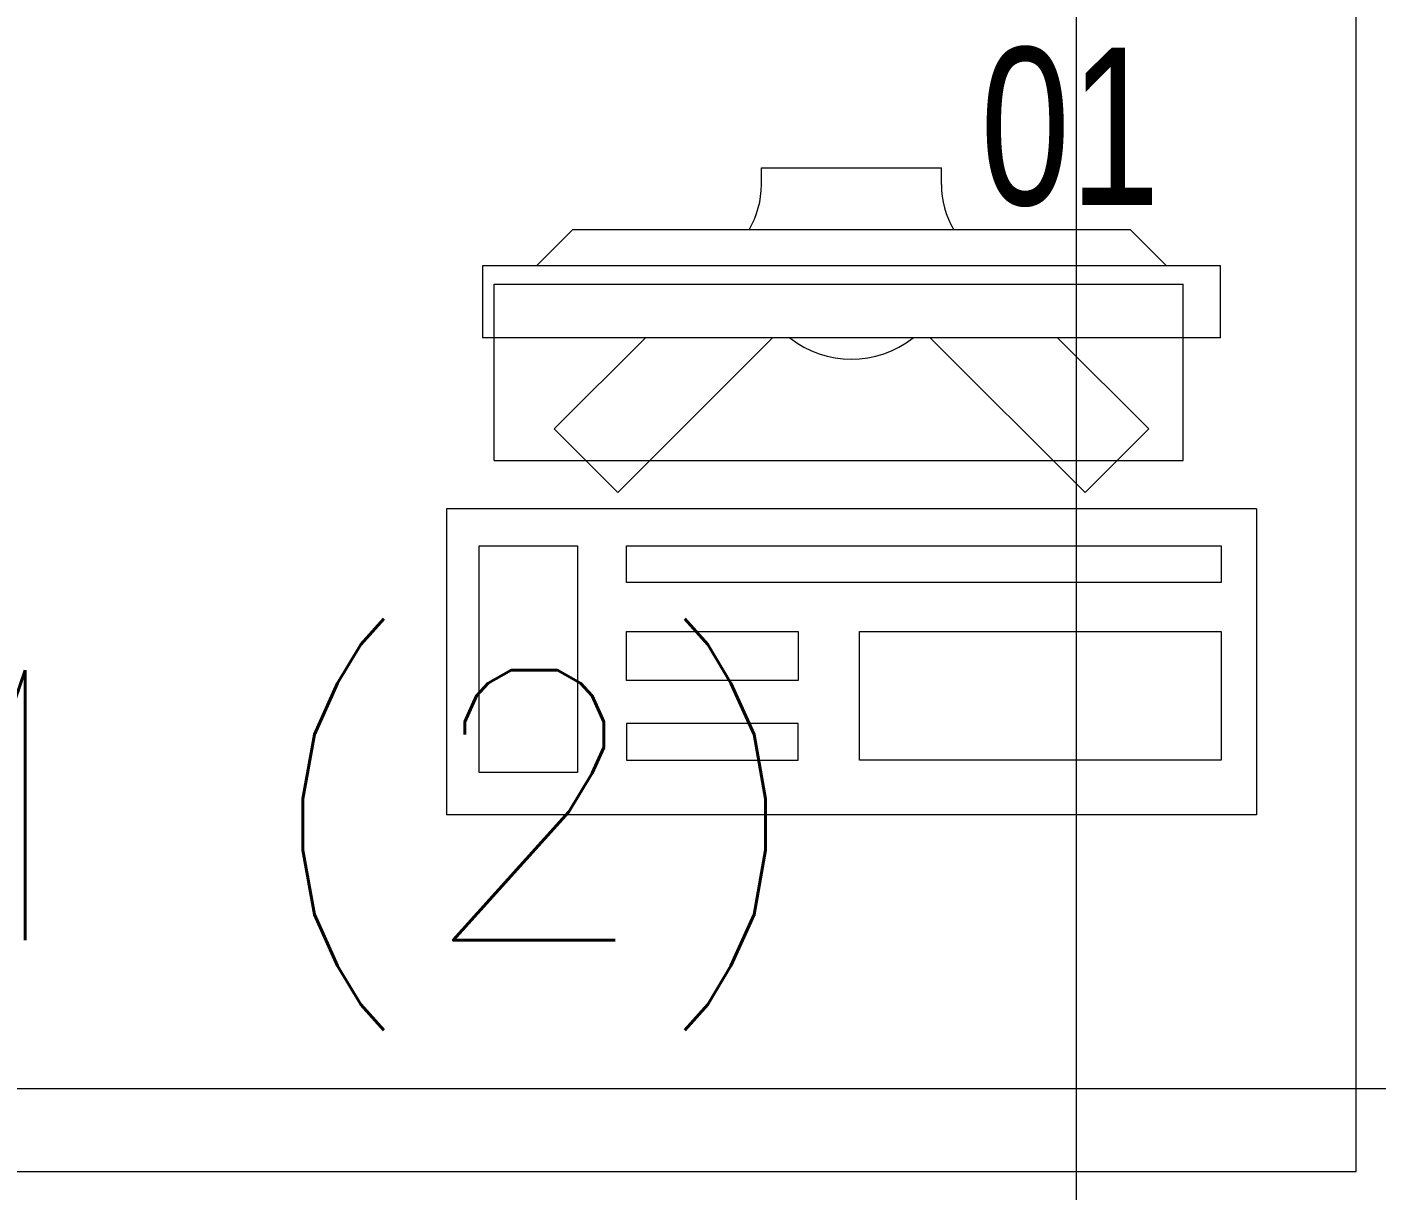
# Model space of a CAD drawing. Header units: inches. Extents: x -246178 to 57169, y -29325 to 19878.
# Drawn here: x 16817 to 17566, y -9656 to -9010 of the extents above; entities that cross this region are included whole.
import ezdxf

# ---------------------------------------------------------------- set-up
doc = ezdxf.new("R2010")
doc.units = ezdxf.units.IN
doc.header["$LTSCALE"] = 25
doc.header["$MEASUREMENT"] = 0
doc.linetypes.add('DASHDOT', pattern=[25.4, 12.7, -6.35, 0, -6.35])
doc.layers.get('0').update_dxf_attribs({"color": 8})
for name, color, linetype, lineweight in [('00-Ground Floor$0$72_EGR_BASE_TEXT', 252, 'Continuous', 5), ('00-Ground Floor$0$72_EGR_EQP_TAG', 142, 'Continuous', 5), ('00-Ground Floor$0$Frame', 252, 'Continuous', 9), ('00-Ground Floor$0$LOADING', 253, 'Continuous', 5), ('E-LITE-CLNG-CNDT', 6, 'DASHDOT', 35)]:
    doc.layers.add(name, color=color, linetype=linetype, lineweight=lineweight)
doc.styles.add('00-Ground Floor$0$SIMPLEX', font='SIMPLEX.shx', dxfattribs={"height": 150})
doc.styles.add('00-Ground Floor$0$X3G_ENTITY_257CFD', font='swisscl.ttf', dxfattribs={"height": 200})

# ---------------------------------------------------------------- blocks, each defined once
blk = doc.blocks.new('00-Ground Floor$0$ITCWLS1-P')
at = {"layer": '00-Ground Floor$0$LOADING'}
for p, q in [((-0.17, 0.45), (-0.17, 0)), ((-0.17, 0.45), (0, 0.45)), ((0, 0.45), (0, 0)), ((-0.26509, 0.43, 0), (-0.30509, 0.43, 0)), ((-0.30509, 0.43, 0), (-0.30509, 0.02, 0)), ((-0.26509, 0.43, 0), (-0.26509, 0.02, 0)), ((-0.14957, 0.43047), (-0.12914, 0.43047)), ((-0.12914, 0.43047), (-0.12914, 0.40893)), ((-0.197, 0.40939), (-0.295, 0.40939)), ((-0.295, 0.02639), (-0.295, 0.40939)), ((-0.197, 0.02639), (-0.197, 0.40939)), ((-0.32509, 0.38, 0), (-0.30509, 0.4, 0)), ((-0.32509, 0.38, 0), (-0.32509, 0.07, 0)), ((-0.35032, 0.275), (-0.35961, 0.275)), ((-0.35961, 0.175), (-0.35961, 0.275)), ((-0.35032, 0.175), (-0.35961, 0.175)), ((-0.32509, 0.07, 0), (-0.30509, 0.05, 0)), ((-0.197, 0.02639), (-0.295, 0.02639)), ((-0.30509, 0.02, 0), (-0.26509, 0.02, 0)), ((-0.17, 0), (0, 0))]:
    blk.add_line(p, q, dxfattribs=at)
at = {"layer": '00-Ground Floor$0$LOADING', "extrusion": (2.48281e-10, 3.18408e-10, -1)}
for p, q in [((-0.26509, 0.33952), (-0.21443, 0.39019)), ((-0.17907, 0.35483), (-0.21443, 0.39019)), ((-0.26509, 0.26881), (-0.17907, 0.35483))]:
    blk.add_line(p, q, dxfattribs=at)
at = {"layer": '00-Ground Floor$0$LOADING', "extrusion": (2.48281e-10, -3.18408e-10, -1)}
for p, q in [((-0.26509, 0.18119), (-0.17907, 0.09517)), ((-0.26509, 0.11048), (-0.21443, 0.05981)), ((-0.17907, 0.09517), (-0.21443, 0.05981))]:
    blk.add_line(p, q, dxfattribs=at)
at = {"layer": '00-Ground Floor$0$LOADING'}
for points in [[(-0.12914, 0.40893), (-0.12914, 0.09996), (-0.14957, 0.09996), (-0.14957, 0.43047)], [(-0.14957, 0.09997), (-0.14957, 0.09997), (-0.14957, 0.09997), (-0.14957, 0.09997), (-0.14957, 0.09997), (-0.14957, 0.09997), (-0.14957, 0.09997), (-0.14957, 0.09997), (-0.14957, 0.09997)], [(-0.14957, 0.09997), (-0.14957, 0.09997), (-0.14957, 0.09997), (-0.14957, 0.09997), (-0.14957, 0.09997), (-0.14957, 0.09997), (-0.14957, 0.09997), (-0.14957, 0.09997), (-0.14957, 0.09997), (-0.14957, 0.09997), (-0.14957, 0.09997), (-0.14957, 0.09997), (-0.14957, 0.09997), (-0.14957, 0.09997), (-0.14957, 0.09997), (-0.14957, 0.09997), (-0.14957, 0.09997), (-0.14957, 0.09997)], [(-0.14957, 0.09996), (-0.14957, 0.09996), (-0.14957, 0.09996), (-0.14957, 0.09996), (-0.14957, 0.09996), (-0.14957, 0.09996), (-0.14957, 0.09996), (-0.14957, 0.09996), (-0.14957, 0.09996), (-0.14957, 0.09996)], [(-0.14957, 0.09996), (-0.14957, 0.09996), (-0.14957, 0.09996), (-0.14957, 0.09996), (-0.14957, 0.09996), (-0.14957, 0.09996), (-0.14957, 0.09996)], [(-0.14957, 0.09997), (-0.14957, 0.09997), (-0.14957, 0.09997), (-0.14957, 0.09997), (-0.14957, 0.09997), (-0.14957, 0.09997), (-0.14957, 0.09997), (-0.14957, 0.09997), (-0.14957, 0.09997), (-0.14957, 0.09997)], [(-0.14957, 0.09997), (-0.14957, 0.09997), (-0.14957, 0.09997), (-0.14957, 0.09997), (-0.14957, 0.09997), (-0.14957, 0.09997), (-0.14957, 0.09997), (-0.14957, 0.09997), (-0.14957, 0.09997), (-0.14957, 0.09997), (-0.14957, 0.09997), (-0.14957, 0.09997), (-0.14957, 0.09997), (-0.14957, 0.09997), (-0.14957, 0.09997)], [(-0.14957, 0.09997), (-0.14957, 0.09997), (-0.14957, 0.09997), (-0.14957, 0.09997), (-0.14957, 0.09997), (-0.14957, 0.09997), (-0.14957, 0.09997), (-0.14957, 0.09997), (-0.14957, 0.09997), (-0.14957, 0.09997)], [(-0.14957, 0.09997), (-0.14957, 0.09997), (-0.14957, 0.09997), (-0.14957, 0.09997), (-0.14957, 0.09997), (-0.14957, 0.09997), (-0.14957, 0.09997), (-0.14957, 0.09997), (-0.14957, 0.09997), (-0.14957, 0.09997)], [(-0.14957, 0.09996), (-0.14957, 0.09996), (-0.14957, 0.09996), (-0.14957, 0.09996), (-0.14957, 0.09996), (-0.14957, 0.09996), (-0.14957, 0.09996), (-0.14957, 0.09996), (-0.14957, 0.09996), (-0.14957, 0.09996), (-0.14957, 0.09996), (-0.14957, 0.09996), (-0.14957, 0.09996), (-0.14957, 0.09996), (-0.14957, 0.09996), (-0.14957, 0.09996), (-0.14957, 0.09996), (-0.14957, 0.09996), (-0.14957, 0.09997), (-0.14957, 0.09997), (-0.14957, 0.09997), (-0.14957, 0.09997), (-0.14957, 0.09997), (-0.14957, 0.09997), (-0.14957, 0.09997), (-0.14957, 0.09997), (-0.14957, 0.09997), (-0.14957, 0.09997), (-0.14957, 0.09997), (-0.14957, 0.09997), (-0.14957, 0.09997), (-0.14957, 0.09997), (-0.14956, 0.09997), (-0.14956, 0.09997), (-0.14956, 0.09997), (-0.14956, 0.09996), (-0.14956, 0.09996), (-0.14956, 0.09996), (-0.14956, 0.09996), (-0.14956, 0.09996), (-0.14956, 0.09996), (-0.14956, 0.09996), (-0.14956, 0.09996), (-0.14956, 0.09996), (-0.14956, 0.09996), (-0.14956, 0.09996), (-0.14956, 0.09996), (-0.14956, 0.09996), (-0.14957, 0.09996), (-0.14957, 0.09996), (-0.14957, 0.09996), (-0.14957, 0.09996), (-0.14957, 0.09996), (-0.14957, 0.09996)], [(-0.14957, 0.09996), (-0.14957, 0.09996), (-0.14957, 0.09996), (-0.14957, 0.09996), (-0.14957, 0.09996), (-0.14957, 0.09996), (-0.14957, 0.09996), (-0.14957, 0.09996), (-0.14957, 0.09996), (-0.14957, 0.09996), (-0.14957, 0.09997), (-0.14957, 0.09997), (-0.14957, 0.09997), (-0.14957, 0.09996), (-0.14957, 0.09996), (-0.14957, 0.09996), (-0.14957, 0.09996), (-0.14957, 0.09996), (-0.14957, 0.09996), (-0.14957, 0.09997), (-0.14957, 0.09997), (-0.14957, 0.09997), (-0.14957, 0.09997), (-0.14957, 0.09997), (-0.14957, 0.09997), (-0.14957, 0.09997), (-0.14957, 0.09997), (-0.14957, 0.09997), (-0.14957, 0.09997), (-0.14957, 0.09997), (-0.14957, 0.09997), (-0.14957, 0.09997), (-0.14957, 0.09997), (-0.14957, 0.09997), (-0.14957, 0.09997), (-0.14957, 0.09997), (-0.14957, 0.09997), (-0.14957, 0.09997), (-0.14957, 0.09997), (-0.14957, 0.09997), (-0.14957, 0.09997), (-0.14957, 0.09997), (-0.14957, 0.09997), (-0.14957, 0.09997), (-0.14957, 0.09997), (-0.14957, 0.09997), (-0.14957, 0.09997), (-0.14957, 0.09997), (-0.14957, 0.09997), (-0.14957, 0.09997), (-0.14957, 0.09997), (-0.14957, 0.09997), (-0.14957, 0.09997), (-0.14957, 0.09997), (-0.14957, 0.09997), (-0.14957, 0.09997), (-0.14957, 0.09997), (-0.14957, 0.09997), (-0.14957, 0.09997), (-0.14957, 0.09997), (-0.14957, 0.09997), (-0.14957, 0.09997), (-0.14957, 0.09997), (-0.14957, 0.09997), (-0.14957, 0.09997), (-0.14957, 0.09997), (-0.14957, 0.09997), (-0.14957, 0.09997), (-0.14957, 0.09997), (-0.14957, 0.09997), (-0.14957, 0.09997), (-0.14957, 0.09997), (-0.14957, 0.09997), (-0.14957, 0.09997), (-0.14957, 0.09997), (-0.14957, 0.09997), (-0.14957, 0.09997), (-0.14957, 0.09997), (-0.14957, 0.09997), (-0.14957, 0.09997), (-0.14956, 0.09997), (-0.14957, 0.09997), (-0.14957, 0.09997), (-0.14957, 0.09997), (-0.14957, 0.09997), (-0.14956, 0.09997), (-0.14957, 0.09997), (-0.14957, 0.09997), (-0.14957, 0.09997), (-0.14957, 0.09997), (-0.14957, 0.09997), (-0.14957, 0.09997), (-0.14957, 0.09997), (-0.14957, 0.09997), (-0.14957, 0.09997), (-0.14957, 0.09997), (-0.14956, 0.09997), (-0.14957, 0.09996), (-0.14957, 0.09996), (-0.14957, 0.09996), (-0.14956, 0.09996), (-0.14957, 0.09996), (-0.14957, 0.09996), (-0.14957, 0.09996), (-0.14957, 0.09996), (-0.14957, 0.09996), (-0.14957, 0.09996), (-0.14957, 0.09996), (-0.14957, 0.09996), (-0.14957, 0.09996), (-0.14957, 0.09996)], [(-0.14957, 0.09996), (-0.14957, 0.09996), (-0.14957, 0.09996), (-0.14957, 0.09996), (-0.14957, 0.09996), (-0.14957, 0.09996), (-0.14957, 0.09996), (-0.14957, 0.09996)], [(-0.14957, 0.09996), (-0.14957, 0.09996), (-0.14957, 0.09996), (-0.14957, 0.09996), (-0.14957, 0.09996), (-0.14957, 0.09996), (-0.14957, 0.09996), (-0.14957, 0.09996), (-0.14957, 0.09996), (-0.14957, 0.09996), (-0.14957, 0.09996), (-0.14957, 0.09996), (-0.14957, 0.09996), (-0.14957, 0.09996), (-0.14957, 0.09996), (-0.14957, 0.09996), (-0.14957, 0.09996), (-0.14957, 0.09996), (-0.14957, 0.09996), (-0.14957, 0.09996), (-0.14957, 0.09996), (-0.14957, 0.09996), (-0.14957, 0.09996), (-0.14957, 0.09996), (-0.14957, 0.09996), (-0.14957, 0.09996), (-0.14957, 0.09996), (-0.14957, 0.09996), (-0.14957, 0.09996), (-0.14957, 0.09996), (-0.14957, 0.09996), (-0.14957, 0.09996), (-0.14957, 0.09996), (-0.14957, 0.09996), (-0.14957, 0.09996), (-0.14957, 0.09996), (-0.14957, 0.09996), (-0.14957, 0.09996), (-0.14957, 0.09996), (-0.14957, 0.09996), (-0.14957, 0.09996), (-0.14957, 0.09996), (-0.14957, 0.09996), (-0.14957, 0.09996), (-0.14957, 0.09996), (-0.14957, 0.09996), (-0.14957, 0.09996), (-0.14957, 0.09996), (-0.14956, 0.09996), (-0.14956, 0.09996), (-0.14956, 0.09996), (-0.14956, 0.09996), (-0.14957, 0.09996), (-0.14957, 0.09996), (-0.14957, 0.09996), (-0.14957, 0.09996), (-0.14957, 0.09996), (-0.14957, 0.09996), (-0.14956, 0.09996), (-0.14957, 0.09996), (-0.14957, 0.09996), (-0.14957, 0.09996), (-0.14957, 0.09996), (-0.14957, 0.09996), (-0.14957, 0.09996), (-0.14957, 0.09996), (-0.14957, 0.09996), (-0.14957, 0.09996), (-0.14957, 0.09996), (-0.14956, 0.09996), (-0.14956, 0.09996), (-0.14957, 0.09996), (-0.14957, 0.09996), (-0.14957, 0.09996), (-0.14957, 0.09996), (-0.14957, 0.09996), (-0.14957, 0.09996), (-0.14957, 0.09996), (-0.14957, 0.09996), (-0.14957, 0.09996), (-0.14957, 0.09996), (-0.14957, 0.09996), (-0.14957, 0.09996), (-0.14957, 0.09996), (-0.14957, 0.09996), (-0.14957, 0.09996), (-0.14957, 0.09996), (-0.14957, 0.09996), (-0.14957, 0.09996)], [(-0.14957, 0.09996), (-0.14957, 0.09996), (-0.14957, 0.09996), (-0.14957, 0.09996), (-0.14957, 0.09996), (-0.14957, 0.09996), (-0.14957, 0.09996), (-0.14957, 0.09996), (-0.14957, 0.09996), (-0.14957, 0.09996), (-0.14957, 0.09996), (-0.14957, 0.09996)], [(-0.14957, 0.09996), (-0.14957, 0.09996), (-0.14956, 0.09996), (-0.14956, 0.09996), (-0.14956, 0.09996), (-0.14956, 0.09996), (-0.14957, 0.09996)], [(-0.14957, 0.09996), (-0.14957, 0.09996), (-0.14957, 0.09996), (-0.14957, 0.09996), (-0.14957, 0.09996), (-0.14957, 0.09996), (-0.14957, 0.09996), (-0.14957, 0.09996), (-0.14957, 0.09996), (-0.14956, 0.09996), (-0.14956, 0.09996), (-0.14956, 0.09996), (-0.14956, 0.09996), (-0.14956, 0.09996), (-0.14956, 0.09996), (-0.14956, 0.09996), (-0.14957, 0.09996)]]:
    blk.add_lwpolyline(points, dxfattribs=at)
for points in [[(-0.1019, 0.43047), (-0.03039, 0.43047), (-0.03039, 0.22944), (-0.1019, 0.22944)], [(-0.1019, 0.19536), (-0.07466, 0.19536), (-0.07466, 0.09996), (-0.1019, 0.09996)], [(-0.03039, 0.19536), (-0.05082, 0.19536), (-0.05082, 0.09996), (-0.03039, 0.09996)], [(-0.14956, 0.09996), (-0.14956, 0.09996), (-0.14956, 0.09996), (-0.14956, 0.09996), (-0.14956, 0.09996), (-0.14956, 0.09996), (-0.14956, 0.09996), (-0.14956, 0.09996), (-0.14957, 0.09996), (-0.14957, 0.09996), (-0.14957, 0.09996), (-0.14957, 0.09996), (-0.14957, 0.09996), (-0.14957, 0.09996), (-0.14957, 0.09996), (-0.14957, 0.09996), (-0.14957, 0.09996), (-0.14957, 0.09996), (-0.14957, 0.09996), (-0.14957, 0.09996), (-0.14957, 0.09996), (-0.14957, 0.09996), (-0.14957, 0.09996), (-0.14957, 0.09996), (-0.14957, 0.09996), (-0.14957, 0.09996), (-0.14957, 0.09996), (-0.14957, 0.09996), (-0.14957, 0.09996), (-0.14957, 0.09996), (-0.14957, 0.09996), (-0.14957, 0.09996), (-0.14957, 0.09996), (-0.14957, 0.09996), (-0.14957, 0.09996), (-0.14957, 0.09996), (-0.14957, 0.09996), (-0.14957, 0.09996), (-0.14957, 0.09996), (-0.14957, 0.09996), (-0.14957, 0.09996), (-0.14957, 0.09996), (-0.14957, 0.09996), (-0.14957, 0.09996), (-0.14957, 0.09996), (-0.14957, 0.09996), (-0.14957, 0.09996), (-0.14957, 0.09996), (-0.14957, 0.09996), (-0.14957, 0.09996), (-0.14957, 0.09996), (-0.14957, 0.09996), (-0.14957, 0.09996), (-0.14957, 0.09996), (-0.14957, 0.09996), (-0.14957, 0.09996), (-0.14957, 0.09996), (-0.14956, 0.09996), (-0.14956, 0.09996), (-0.14956, 0.09996), (-0.14956, 0.09996), (-0.14956, 0.09996), (-0.14956, 0.09996), (-0.14956, 0.09996), (-0.14956, 0.09996), (-0.14956, 0.09996), (-0.14956, 0.09996), (-0.14956, 0.09996), (-0.14956, 0.09996), (-0.14956, 0.09996), (-0.14956, 0.09996), (-0.14956, 0.09996), (-0.14956, 0.09996), (-0.14956, 0.09996), (-0.14956, 0.09996), (-0.14956, 0.09996), (-0.14956, 0.09996), (-0.14956, 0.09996), (-0.14956, 0.09996), (-0.14956, 0.09996), (-0.14956, 0.09996), (-0.14956, 0.09996), (-0.14956, 0.09996), (-0.14956, 0.09996), (-0.14956, 0.09996), (-0.14956, 0.09996), (-0.14956, 0.09996), (-0.14956, 0.09996), (-0.14956, 0.09996), (-0.14957, 0.09996), (-0.14957, 0.09996), (-0.14957, 0.09996), (-0.14957, 0.09996), (-0.14957, 0.09996), (-0.14957, 0.09996), (-0.14957, 0.09996), (-0.14957, 0.09996), (-0.14957, 0.09996), (-0.14957, 0.09996), (-0.14957, 0.09996), (-0.14957, 0.09996), (-0.14957, 0.09996), (-0.14957, 0.09996), (-0.14957, 0.09996), (-0.14957, 0.09996), (-0.14957, 0.09996), (-0.14957, 0.09996), (-0.14957, 0.09996), (-0.14957, 0.09996), (-0.14957, 0.09996), (-0.14957, 0.09996), (-0.14957, 0.09996), (-0.14957, 0.09996), (-0.14957, 0.09996), (-0.14957, 0.09996), (-0.14957, 0.09996), (-0.14957, 0.09996), (-0.14957, 0.09996), (-0.14957, 0.09996), (-0.14957, 0.09996), (-0.14957, 0.09996), (-0.14957, 0.09996), (-0.14957, 0.09996), (-0.14957, 0.09996), (-0.14957, 0.09996), (-0.14957, 0.09996), (-0.14957, 0.09996), (-0.14957, 0.09996), (-0.14957, 0.09996), (-0.14957, 0.09996), (-0.14957, 0.09996), (-0.14957, 0.09996), (-0.14957, 0.09996), (-0.14957, 0.09996), (-0.14957, 0.09996), (-0.14957, 0.09996), (-0.14957, 0.09996), (-0.14957, 0.09996), (-0.14957, 0.09996), (-0.14957, 0.09996), (-0.14957, 0.09996), (-0.14957, 0.09996), (-0.14957, 0.09996), (-0.14957, 0.09996), (-0.14957, 0.09996), (-0.14957, 0.09996), (-0.14957, 0.09996), (-0.14957, 0.09996), (-0.14957, 0.09996), (-0.14957, 0.09996), (-0.14957, 0.09996), (-0.14957, 0.09996), (-0.14957, 0.09996), (-0.14957, 0.09996), (-0.14956, 0.09996), (-0.14956, 0.09996), (-0.14956, 0.09996), (-0.14956, 0.09996), (-0.14956, 0.09996), (-0.14956, 0.09996), (-0.14956, 0.09996), (-0.14956, 0.09996), (-0.14956, 0.09996), (-0.14956, 0.09996), (-0.14956, 0.09996), (-0.14956, 0.09996), (-0.14956, 0.09996), (-0.14956, 0.09996), (-0.14956, 0.09996), (-0.14956, 0.09996), (-0.14956, 0.09996), (-0.14956, 0.09996), (-0.14956, 0.09996), (-0.14956, 0.09996), (-0.14956, 0.09996), (-0.14956, 0.09996), (-0.14956, 0.09996), (-0.14956, 0.09996), (-0.14956, 0.09996), (-0.14956, 0.09996), (-0.14956, 0.09996), (-0.14956, 0.09996), (-0.14956, 0.09996), (-0.14956, 0.09996), (-0.14956, 0.09996), (-0.14956, 0.09996), (-0.14956, 0.09996), (-0.14956, 0.09996), (-0.14956, 0.09996), (-0.14956, 0.09996), (-0.14956, 0.09996), (-0.14956, 0.09996), (-0.14956, 0.09996), (-0.14956, 0.09996), (-0.14956, 0.09996), (-0.14956, 0.09996), (-0.14956, 0.09996), (-0.14956, 0.09996), (-0.14956, 0.09996), (-0.14956, 0.09996), (-0.14956, 0.09996), (-0.14957, 0.09996), (-0.14957, 0.09996), (-0.14957, 0.09996), (-0.14957, 0.09996), (-0.14957, 0.09996), (-0.14957, 0.09996), (-0.14957, 0.09996), (-0.14957, 0.09996), (-0.14957, 0.09996), (-0.14957, 0.09996), (-0.14957, 0.09996), (-0.14957, 0.09996), (-0.14957, 0.09996), (-0.14957, 0.09996), (-0.14957, 0.09996), (-0.14957, 0.09996), (-0.14957, 0.09996), (-0.14957, 0.09996), (-0.14957, 0.09996), (-0.14957, 0.09996), (-0.14957, 0.09996), (-0.14957, 0.09996), (-0.14957, 0.09996), (-0.14957, 0.09996), (-0.14957, 0.09996), (-0.14957, 0.09996), (-0.14957, 0.09996), (-0.14957, 0.09996), (-0.14957, 0.09996), (-0.14957, 0.09996), (-0.14957, 0.09996), (-0.14957, 0.09996), (-0.14957, 0.09996), (-0.14957, 0.09996), (-0.14956, 0.09996), (-0.14956, 0.09996), (-0.14956, 0.09996), (-0.14956, 0.09996), (-0.14956, 0.09996), (-0.14956, 0.09996), (-0.14956, 0.09996), (-0.14956, 0.09996), (-0.14956, 0.09996), (-0.14956, 0.09996), (-0.14956, 0.09996), (-0.14956, 0.09996), (-0.14956, 0.09996), (-0.14956, 0.09996), (-0.14956, 0.09996), (-0.14956, 0.09996), (-0.14956, 0.09996), (-0.14956, 0.09996), (-0.14956, 0.09996), (-0.14956, 0.09996), (-0.14956, 0.09996), (-0.14956, 0.09996), (-0.14956, 0.09996), (-0.14956, 0.09996), (-0.14956, 0.09996), (-0.14956, 0.09996), (-0.14956, 0.09996), (-0.14956, 0.09996), (-0.14956, 0.09996), (-0.14956, 0.09996), (-0.14956, 0.09996), (-0.14956, 0.09996), (-0.14956, 0.09996), (-0.14956, 0.09996), (-0.14956, 0.09996), (-0.14956, 0.09996), (-0.14956, 0.09996), (-0.14956, 0.09996), (-0.14956, 0.09996), (-0.14956, 0.09996), (-0.14956, 0.09996), (-0.14956, 0.09996)], [(-0.14957, 0.09996), (-0.14957, 0.09996), (-0.14957, 0.09996), (-0.14957, 0.09996), (-0.14957, 0.09996), (-0.14957, 0.09996), (-0.14957, 0.09996), (-0.14957, 0.09996), (-0.14957, 0.09996), (-0.14957, 0.09996), (-0.14957, 0.09996), (-0.14957, 0.09996), (-0.14957, 0.09996), (-0.14957, 0.09996), (-0.14957, 0.09996), (-0.14957, 0.09996), (-0.14957, 0.09996), (-0.14957, 0.09996), (-0.14957, 0.09996), (-0.14957, 0.09996), (-0.14957, 0.09996), (-0.14957, 0.09996), (-0.14957, 0.09996), (-0.14957, 0.09996), (-0.14957, 0.09996), (-0.14957, 0.09996), (-0.14957, 0.09996), (-0.14957, 0.09996), (-0.14957, 0.09996), (-0.14957, 0.09996), (-0.14957, 0.09996), (-0.14957, 0.09996), (-0.14957, 0.09996), (-0.14957, 0.09996), (-0.14957, 0.09996), (-0.14957, 0.09996), (-0.14957, 0.09996), (-0.14957, 0.09996), (-0.14957, 0.09996), (-0.14957, 0.09996), (-0.14957, 0.09996), (-0.14957, 0.09996), (-0.14957, 0.09996), (-0.14957, 0.09996), (-0.14957, 0.09996), (-0.14957, 0.09996), (-0.14957, 0.09996), (-0.14957, 0.09996), (-0.14957, 0.09996), (-0.14957, 0.09996), (-0.14957, 0.09996), (-0.14957, 0.09996), (-0.14957, 0.09996), (-0.14957, 0.09996), (-0.14957, 0.09996), (-0.14957, 0.09996), (-0.14957, 0.09996), (-0.14957, 0.09996), (-0.14957, 0.09996), (-0.14957, 0.09996), (-0.14957, 0.09996), (-0.14957, 0.09996), (-0.14957, 0.09996), (-0.14957, 0.09996), (-0.14957, 0.09996), (-0.14957, 0.09996), (-0.14957, 0.09996), (-0.14957, 0.09996), (-0.14957, 0.09996), (-0.14957, 0.09996), (-0.14957, 0.09996), (-0.14957, 0.09996), (-0.14957, 0.09996), (-0.14957, 0.09996), (-0.14957, 0.09996), (-0.14957, 0.09996), (-0.14957, 0.09996), (-0.14957, 0.09996), (-0.14957, 0.09996), (-0.14957, 0.09996), (-0.14957, 0.09996), (-0.14957, 0.09996), (-0.14957, 0.09996), (-0.14957, 0.09996), (-0.14957, 0.09996), (-0.14957, 0.09996), (-0.14957, 0.09996), (-0.14957, 0.09996), (-0.14957, 0.09996), (-0.14957, 0.09996), (-0.14957, 0.09996), (-0.14957, 0.09996), (-0.14957, 0.09996), (-0.14957, 0.09996), (-0.14957, 0.09996), (-0.14957, 0.09996), (-0.14957, 0.09996), (-0.14957, 0.09996), (-0.14957, 0.09996), (-0.14957, 0.09996), (-0.14957, 0.09996), (-0.14957, 0.09996), (-0.14957, 0.09996), (-0.14957, 0.09996), (-0.14957, 0.09996), (-0.14957, 0.09996), (-0.14957, 0.09996), (-0.14957, 0.09996), (-0.14957, 0.09996), (-0.14957, 0.09996), (-0.14957, 0.09996), (-0.14957, 0.09996), (-0.14957, 0.09996), (-0.14957, 0.09996), (-0.14957, 0.09996), (-0.14957, 0.09996), (-0.14957, 0.09996), (-0.14957, 0.09996), (-0.14957, 0.09996), (-0.14957, 0.09996), (-0.14957, 0.09996), (-0.14957, 0.09996), (-0.14957, 0.09996), (-0.14957, 0.09996), (-0.14957, 0.09996), (-0.14957, 0.09996), (-0.14957, 0.09996), (-0.14957, 0.09996), (-0.14957, 0.09996), (-0.14957, 0.09996), (-0.14957, 0.09996), (-0.14957, 0.09996), (-0.14957, 0.09996), (-0.14957, 0.09996), (-0.14957, 0.09996), (-0.14957, 0.09996), (-0.14957, 0.09996), (-0.14957, 0.09996), (-0.14957, 0.09996), (-0.14957, 0.09996), (-0.14957, 0.09996), (-0.14957, 0.09996), (-0.14957, 0.09996), (-0.14957, 0.09996), (-0.14957, 0.09996), (-0.14957, 0.09996), (-0.14957, 0.09996), (-0.14957, 0.09996), (-0.14957, 0.09996), (-0.14957, 0.09996), (-0.14957, 0.09996), (-0.14957, 0.09996), (-0.14957, 0.09996), (-0.14957, 0.09996), (-0.14957, 0.09996), (-0.14957, 0.09996), (-0.14957, 0.09996), (-0.14957, 0.09996), (-0.14957, 0.09996), (-0.14957, 0.09996), (-0.14957, 0.09996), (-0.14957, 0.09996), (-0.14957, 0.09996), (-0.14957, 0.09996), (-0.14957, 0.09996), (-0.14957, 0.09996), (-0.14957, 0.09996), (-0.14957, 0.09996), (-0.14957, 0.09996), (-0.14957, 0.09996), (-0.14957, 0.09996), (-0.14957, 0.09996), (-0.14957, 0.09996), (-0.14957, 0.09996), (-0.14957, 0.09996), (-0.14957, 0.09996), (-0.14957, 0.09996), (-0.14957, 0.09996), (-0.14957, 0.09996), (-0.14957, 0.09996), (-0.14957, 0.09996), (-0.14957, 0.09996), (-0.14957, 0.09996), (-0.14957, 0.09996), (-0.14957, 0.09996), (-0.14957, 0.09996), (-0.14957, 0.09996), (-0.14957, 0.09996), (-0.14957, 0.09996), (-0.14957, 0.09996), (-0.14957, 0.09996), (-0.14957, 0.09996), (-0.14957, 0.09996), (-0.14957, 0.09996), (-0.14957, 0.09996), (-0.14957, 0.09996), (-0.14957, 0.09996), (-0.14957, 0.09996), (-0.14957, 0.09996), (-0.14957, 0.09996), (-0.14957, 0.09996), (-0.14957, 0.09996), (-0.14957, 0.09996), (-0.14957, 0.09996), (-0.14957, 0.09996), (-0.14957, 0.09996), (-0.14957, 0.09996), (-0.14957, 0.09996), (-0.14957, 0.09996), (-0.14957, 0.09996), (-0.14957, 0.09996), (-0.14957, 0.09996), (-0.14957, 0.09996), (-0.14957, 0.09996)], [(-0.14957, 0.09996), (-0.14957, 0.09996), (-0.14957, 0.09996), (-0.14957, 0.09996), (-0.14957, 0.09996), (-0.14957, 0.09996), (-0.14957, 0.09996), (-0.14957, 0.09996), (-0.14957, 0.09996), (-0.14957, 0.09996), (-0.14957, 0.09996), (-0.14957, 0.09996), (-0.14957, 0.09996), (-0.14957, 0.09996), (-0.14957, 0.09996), (-0.14957, 0.09996), (-0.14957, 0.09996), (-0.14957, 0.09996), (-0.14957, 0.09996), (-0.14957, 0.09996), (-0.14957, 0.09996), (-0.14957, 0.09996), (-0.14957, 0.09996), (-0.14957, 0.09996), (-0.14957, 0.09996), (-0.14957, 0.09996), (-0.14957, 0.09996), (-0.14957, 0.09996), (-0.14957, 0.09996), (-0.14957, 0.09996), (-0.14957, 0.09996), (-0.14957, 0.09996), (-0.14957, 0.09996), (-0.14957, 0.09996), (-0.14957, 0.09996), (-0.14957, 0.09996), (-0.14957, 0.09996), (-0.14957, 0.09996), (-0.14957, 0.09996), (-0.14957, 0.09996), (-0.14957, 0.09996), (-0.14957, 0.09996), (-0.14957, 0.09996), (-0.14957, 0.09996), (-0.14957, 0.09996), (-0.14957, 0.09996), (-0.14957, 0.09996), (-0.14957, 0.09996), (-0.14957, 0.09996), (-0.14957, 0.09996), (-0.14957, 0.09996), (-0.14957, 0.09996), (-0.14957, 0.09996), (-0.14957, 0.09996), (-0.14957, 0.09996), (-0.14957, 0.09996), (-0.14957, 0.09996), (-0.14957, 0.09996), (-0.14957, 0.09996), (-0.14957, 0.09996), (-0.14957, 0.09996), (-0.14957, 0.09996), (-0.14957, 0.09996), (-0.14957, 0.09996), (-0.14957, 0.09996), (-0.14957, 0.09996), (-0.14957, 0.09996), (-0.14957, 0.09996), (-0.14957, 0.09996), (-0.14957, 0.09996), (-0.14957, 0.09996), (-0.14957, 0.09996), (-0.14957, 0.09996), (-0.14957, 0.09996), (-0.14957, 0.09996), (-0.14957, 0.09996), (-0.14957, 0.09996), (-0.14957, 0.09996), (-0.14957, 0.09996), (-0.14957, 0.09996), (-0.14957, 0.09996), (-0.14957, 0.09996), (-0.14957, 0.09996), (-0.14957, 0.09996), (-0.14957, 0.09996), (-0.14957, 0.09996), (-0.14957, 0.09996), (-0.14957, 0.09996), (-0.14957, 0.09996), (-0.14957, 0.09996), (-0.14957, 0.09996), (-0.14957, 0.09996), (-0.14957, 0.09996), (-0.14957, 0.09996), (-0.14957, 0.09996), (-0.14957, 0.09996), (-0.14957, 0.09996), (-0.14957, 0.09996), (-0.14957, 0.09996), (-0.14957, 0.09996), (-0.14957, 0.09996), (-0.14957, 0.09996), (-0.14957, 0.09996), (-0.14957, 0.09996), (-0.14957, 0.09996), (-0.14957, 0.09996), (-0.14957, 0.09996), (-0.14957, 0.09996), (-0.14957, 0.09996), (-0.14957, 0.09996), (-0.14957, 0.09996), (-0.14957, 0.09996), (-0.14957, 0.09996), (-0.14957, 0.09996), (-0.14957, 0.09996), (-0.14957, 0.09996), (-0.14957, 0.09996), (-0.14957, 0.09996), (-0.14957, 0.09996), (-0.14957, 0.09996), (-0.14957, 0.09996), (-0.14957, 0.09996), (-0.14957, 0.09996), (-0.14957, 0.09996), (-0.14957, 0.09996), (-0.14957, 0.09996), (-0.14957, 0.09996), (-0.14957, 0.09996), (-0.14957, 0.09996), (-0.14957, 0.09996), (-0.14957, 0.09996), (-0.14957, 0.09996), (-0.14957, 0.09996), (-0.14957, 0.09996), (-0.14957, 0.09996), (-0.14957, 0.09996), (-0.14957, 0.09996), (-0.14957, 0.09996), (-0.14957, 0.09996), (-0.14957, 0.09996), (-0.14957, 0.09996), (-0.14957, 0.09996), (-0.14957, 0.09996), (-0.14957, 0.09996), (-0.14957, 0.09996), (-0.14957, 0.09996), (-0.14957, 0.09996), (-0.14957, 0.09996), (-0.14957, 0.09996), (-0.14957, 0.09996), (-0.14957, 0.09996), (-0.14957, 0.09996), (-0.14957, 0.09996), (-0.14957, 0.09996), (-0.14957, 0.09996), (-0.14957, 0.09996), (-0.14957, 0.09996), (-0.14957, 0.09996), (-0.14957, 0.09996), (-0.14957, 0.09996), (-0.14957, 0.09996), (-0.14957, 0.09996), (-0.14957, 0.09996), (-0.14957, 0.09996), (-0.14957, 0.09996), (-0.14957, 0.09996), (-0.14957, 0.09996), (-0.14957, 0.09996), (-0.14957, 0.09996), (-0.14957, 0.09996), (-0.14957, 0.09996), (-0.14957, 0.09996), (-0.14957, 0.09996), (-0.14957, 0.09996), (-0.14957, 0.09996), (-0.14957, 0.09996), (-0.14957, 0.09996), (-0.14957, 0.09996), (-0.14957, 0.09996), (-0.14957, 0.09996), (-0.14957, 0.09996), (-0.14957, 0.09996), (-0.14957, 0.09996), (-0.14957, 0.09996), (-0.14957, 0.09996), (-0.14957, 0.09996), (-0.14957, 0.09996), (-0.14957, 0.09996), (-0.14957, 0.09996), (-0.14957, 0.09996), (-0.14957, 0.09996), (-0.14957, 0.09996), (-0.14957, 0.09996), (-0.14957, 0.09996), (-0.14957, 0.09996), (-0.14957, 0.09996), (-0.14957, 0.09996), (-0.14957, 0.09996), (-0.14957, 0.09996), (-0.14957, 0.09996), (-0.14957, 0.09996), (-0.14957, 0.09996), (-0.14957, 0.09996), (-0.14957, 0.09996), (-0.14957, 0.09996), (-0.14957, 0.09996), (-0.14957, 0.09996), (-0.14957, 0.09996), (-0.14957, 0.09996), (-0.14957, 0.09996), (-0.14957, 0.09996), (-0.14957, 0.09996), (-0.14957, 0.09996), (-0.14957, 0.09996), (-0.14957, 0.09996), (-0.14957, 0.09996), (-0.14957, 0.09996), (-0.14957, 0.09996), (-0.14957, 0.09996)], [(-0.14957, 0.0727), (-0.02358, 0.0727), (-0.02358, 0.01818), (-0.14957, 0.01818)]]:
    blk.add_lwpolyline(points, close=True, dxfattribs=at)
for centre, radius, start, end in [((-0.35032, 0.325), 0.05, 270, 300.30934), ((-0.3089, 0.225), 0.05564, 321.94311, 38.05689), ((-0.35032, 0.125), 0.05, 59.69066, 90)]:
    blk.add_arc(centre, radius, start, end, dxfattribs=at)
blk = doc.blocks.new('00-Ground Floor$0$A$C717732E4')
at = {"color": 254, "linetype": 'Continuous'}
for p, q in [((17400, -10267.43), (17400, -7267.43)), ((14197.93, -9600), (17697.72, -9600))]:
    blk.add_line(p, q, dxfattribs=at)
blk = doc.blocks.new('00-Ground Floor$0$A$Ce9e1c4c3')
at = {"layer": '00-Ground Floor$0$Frame'}
blk.add_blockref('00-Ground Floor$0$A$C717732E4', (-100000, 0), dxfattribs=at)
blk = doc.blocks.new('00-Ground Floor')
at = {"layer": '00-Ground Floor$0$LOADING', "elevation": 0}
blk.add_lwpolyline([(17555.32, -9646.09), (17555.32, -8896.09), (16055.32, -8896.09), (16055.32, -9646.09)], close=True, dxfattribs=at)
at = {"color": 254}
blk.add_blockref('00-Ground Floor$0$A$Ce9e1c4c3', (100000, 0), dxfattribs=at)
at = {"layer": '00-Ground Floor$0$LOADING', "extrusion": (1.93989e-16, -8.01373e-06, 1), "xscale": 1000.000000000009, "yscale": 1000.000000000009, "zscale": 1000.000000000009, "rotation": 269.9999999999999}
blk.add_blockref('00-Ground Floor$0$ITCWLS1-P', (17049.85, -9447.96, 0.07), dxfattribs=at)
at = {"layer": '00-Ground Floor$0$72_EGR_BASE_TEXT', "insert": (15767.9, -9367.63), "char_height": 150, "attachment_point": 2, "style": '00-Ground Floor$0$SIMPLEX'}
blk.add_mtext('GENERAL CONSULT ROOM (2)', dxfattribs=at)
at = {"layer": '00-Ground Floor$0$72_EGR_EQP_TAG', "insert": (17396.34, -9021.53, 0), "char_height": 87.473, "attachment_point": 2, "style": '00-Ground Floor$0$X3G_ENTITY_257CFD'}
blk.add_mtext('01', dxfattribs=at)

msp = doc.modelspace()

# ---------------------------------------------------------------- block references
at = {"layer": 'E-LITE-CLNG-CNDT'}
msp.add_blockref('00-Ground Floor', (0, 0), dxfattribs=at)

doc.saveas('drawing.dxf')
